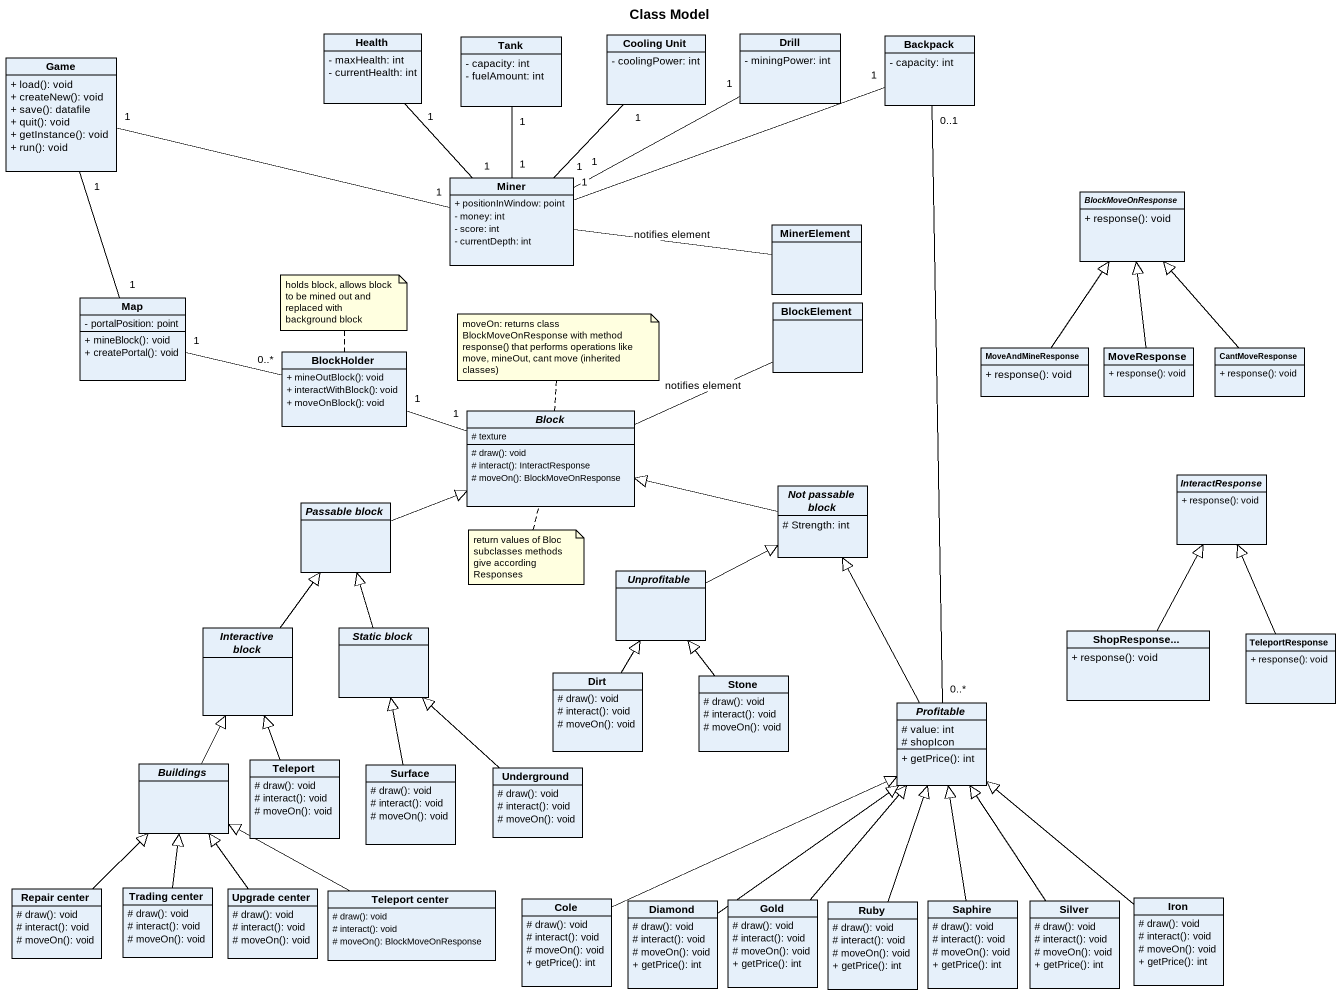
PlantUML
@startuml
title Class Model
hide circle
hide empty members
skinparam classAttributeIconSize 0
class Health {
  - maxHealth: int
  - currentHealth: int
}
class Tank {
  - capacity: int
  - fuelAmount: int
}
class "Cooling Unit" as Cooling_Unit {
  - coolingPower: int
}
class Drill {
  - miningPower: int
}
class Backpack {
  - capacity: int
}
class Game {
  + load(): void
  + createNew(): void
  + save(): datafile
  + quit(): void
  + getInstance(): void
  + run(): void
}
class Miner {
  + positionInWindow: point
  - money: int
  - score: int
  - currentDepth: int
}
class MinerElement
abstract class BlockMoveOnResponse {
  + response(): void
}
class "Map" as Map_ {
  - portalPosition: point
  + mineBlock(): void
  + createPortal(): void
}
class BlockElement
class BlockHolder {
  + mineOutBlock(): void
  + interactWithBlock(): void
  + moveOnBlock(): void
}
class MoveAndMineResponse {
  + response(): void
}
class MoveResponse {
  + response(): void
}
class CantMoveResponse {
  + response(): void
}
abstract class Block {
  # texture
  # draw(): void
  # interact(): InteractResponse
  # moveOn(): BlockMoveOnResponse
}
abstract class "Not passable block" as Not_passable_block {
  # Strength: int
}
abstract class InteractResponse {
  + response(): void
}
abstract class "Passable block" as Passable_block
abstract class Unprofitable
abstract class "Interactive block" as Interactive_block
abstract class "Static block" as Static_block
class "ShopResponse..." as ShopResponse {
  + response(): void
}
class TeleportResponse {
  + response(): void
}
class Dirt {
  # draw(): void
  # interact(): void
  # moveOn(): void
}
class Stone {
  # draw(): void
  # interact(): void
  # moveOn(): void
}
abstract class Profitable {
  # value: int
  # shopIcon
  + getPrice(): int
}
abstract class Buildings
class Teleport {
  # draw(): void
  # interact(): void
  # moveOn(): void
}
class Surface {
  # draw(): void
  # interact(): void
  # moveOn(): void
}
class Underground {
  # draw(): void
  # interact(): void
  # moveOn(): void
}
class "Repair center" as Repair_center {
  # draw(): void
  # interact(): void
  # moveOn(): void
}
class "Trading center" as Trading_center {
  # draw(): void
  # interact(): void
  # moveOn(): void
}
class "Upgrade center" as Upgrade_center {
  # draw(): void
  # interact(): void
  # moveOn(): void
}
class "Teleport center" as Teleport_center {
  # draw(): void
  # interact(): void
  # moveOn(): BlockMoveOnResponse
}
class Cole {
  # draw(): void
  # interact(): void
  # moveOn(): void
  + getPrice(): int
}
class "Diamond" as Diamond_ {
  # draw(): void
  # interact(): void
  # moveOn(): void
  + getPrice(): int
}
class Gold {
  # draw(): void
  # interact(): void
  # moveOn(): void
  + getPrice(): int
}
class Ruby {
  # draw(): void
  # interact(): void
  # moveOn(): void
  + getPrice(): int
}
class Saphire {
  # draw(): void
  # interact(): void
  # moveOn(): void
  + getPrice(): int
}
class Silver {
  # draw(): void
  # interact(): void
  # moveOn(): void
  + getPrice(): int
}
class Iron {
  # draw(): void
  # interact(): void
  # moveOn(): void
  + getPrice(): int
}
Health "1" -- "1" Miner
Tank "1" -- "1" Miner
Cooling_Unit "1" -- "1" Miner
Drill "1" -left- "1" Miner
Backpack "0..1" -- "0..*" Profitable
Miner "1" -right- "1" Backpack
Miner "1" -left- "1" Game
MinerElement -left- Miner : notifies element
Map_ "1" -up- "1" Game
Map_ "1" -right- "0..*" BlockHolder
BlockElement -left- Block : notifies element
BlockHolder "1" -right- "1" Block
MoveAndMineResponse -up-|> BlockMoveOnResponse
MoveResponse -up-|> BlockMoveOnResponse
CantMoveResponse -up-|> BlockMoveOnResponse
Not_passable_block -left-|> Block
Passable_block -right-|> Block
Unprofitable -right-|> Not_passable_block
Interactive_block -up-|> Passable_block
Static_block -up-|> Passable_block
ShopResponse -up-|> InteractResponse
TeleportResponse -up-|> InteractResponse
Dirt -up-|> Unprofitable
Stone -up-|> Unprofitable
Profitable -up-|> Not_passable_block
Buildings -up-|> Interactive_block
Teleport -up-|> Interactive_block
Surface -up-|> Static_block
Underground -up-|> Static_block
Repair_center -up-|> Buildings
Trading_center -up-|> Buildings
Upgrade_center -up-|> Buildings
Teleport_center -left-|> Buildings
Cole -right-|> Profitable
Diamond_ -up-|> Profitable
Gold -up-|> Profitable
Ruby -up-|> Profitable
Saphire -up-|> Profitable
Silver -up-|> Profitable
Iron -up-|> Profitable
note top of BlockHolder : holds block, allows block to be mined out and replaced with background block
note top of Block : moveOn: returns class BlockMoveOnResponse with method response() that performs operations like move, mineOut, cant move (inherited classes)
note bottom of Block : return values of Bloc subclasses methods give according Responses
@enduml
